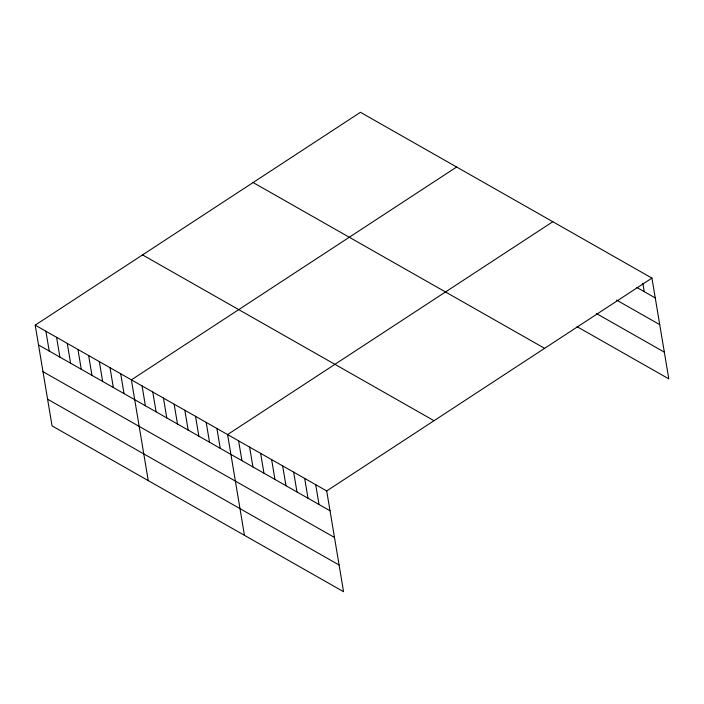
<?xml version="1.0" encoding="UTF-8"?>
<svg xmlns="http://www.w3.org/2000/svg" width="704" height="704" viewBox="0 0 704 704"><rect width="100%" height="100%" fill="white"/><g stroke="black" fill="none" stroke-linecap="round" stroke-linejoin="round"><path stroke-width="1.06" d="M35.2 325.142L326.7 490.943L343.561 591.703L52.061 425.902L35.2 325.142L360.439 112.297L651.939 278.098L668.8 378.858L577.034 326.665M456.632 167.015L131.393 379.852L148.254 480.612M552.825 221.725L227.594 434.57L244.455 535.33M326.7 490.943L651.939 278.098M636.9 287.487L655.257 297.924M616.598 300.106L659.727 324.632M596.42 313.526L664.33 352.15M253.106 182.538L544.614 348.339M142.525 254.901L434.034 420.702M38.518 344.96L330.018 510.77M42.988 371.677L334.488 537.478M47.59 399.194L339.09 564.995M642.849 283.316L644.248 291.667M315.691 484.678L319.009 504.504M304.674 478.412L307.991 498.238M293.665 472.146L296.982 491.973M282.656 465.89L285.974 485.716M271.638 459.624L274.956 479.45M260.63 453.358L263.947 473.185M249.612 447.093L252.93 466.919M238.603 440.836L241.921 460.654M216.902 428.49L220.22 448.316M206.21 422.409L209.528 442.235M195.527 416.328L198.845 436.154M184.835 410.247L188.153 430.074M174.152 404.175L177.47 423.993M163.46 398.094L166.778 417.921M152.777 392.014L156.094 411.84M142.085 385.933L145.402 405.759M120.71 373.771L124.027 393.598M110.018 367.69L113.335 387.517M99.334 361.618L102.652 381.445M88.642 355.538L91.96 375.364M77.95 349.457L81.268 369.283M67.267 343.376L70.585 363.202M56.575 337.295L59.893 357.122M45.892 331.214L49.21 351.041"/></g></svg>
